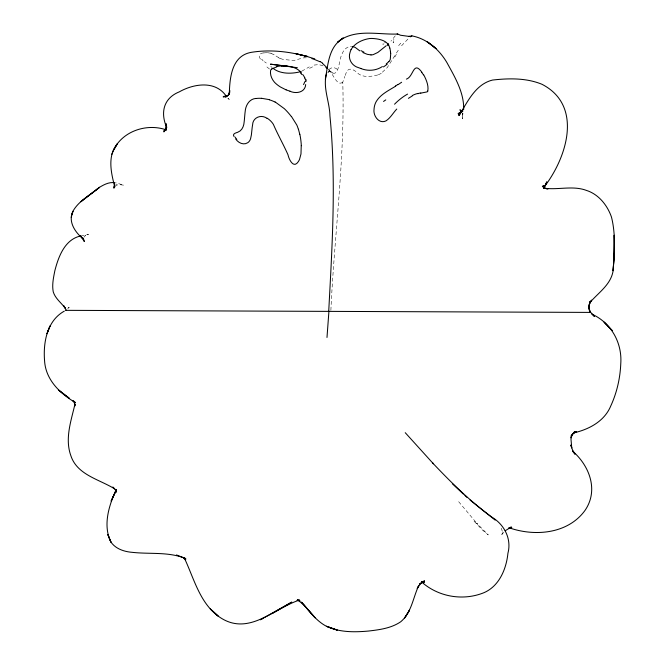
<?xml version="1.0" encoding="UTF-8"?>
<svg xmlns="http://www.w3.org/2000/svg" width="665" height="665" viewBox="0 0 665 665"><rect width="100%" height="100%" fill="white"/><g stroke="black" fill="none" stroke-linecap="round" stroke-linejoin="round"><path stroke-width="0.5" stroke-dasharray="3.33 2.49" d="M462.35 114.247L462.358 112.826M462.283 116.757L462.25 118.86L462.35 113.083L462.283 116.757L463.272 112.368M330.879 310.356C334.354 234.363 345.06 158.328 342.766 82.202L344.827 76.409M328.402 69.218C339.025 82.161 338.61 60.548 341.76 54.613C343.265 50.39 346.789 46.084 351.694 46.351M394.777 55.719L387.246 67.597L381.269 73.25M396.423 53.009L399.175 48.886M342.766 82.202C336.764 87.04 332.841 72.518 328.626 69.991M395.259 35.843L390.954 41.147M401.552 45.794L408.967 37.971M503.787 532.308L501.019 535.35L502.516 533.239L502.191 534.053L502.516 531.086L502.491 531.726L500.72 526.954M83.765 237.372L85.702 235.244L85.236 235.718L88.561 234.304L82.053 235.668M328.984 69.509C331.27 66.882 335.493 67.19 337.704 69.742M327.687 72.718L329.275 71.404L328.335 72.069L331.012 71.529L328.909 71.371L331.669 72.31L330.572 71.645L333.381 73.358M67.705 308.494L69.202 307.263L67.115 308.976M116.882 184.704L115.743 185.252L119.268 184.612L123.898 185.194L116.009 182.883M301.81 71.163L309.316 66.874M377.728 74.962C371.619 76.458 364.279 77.763 358.718 73.998C355.492 70.789 348.826 65.702 346.332 72.527A27.398 19.485 -89.7 0 0 344.861 76.425M314.096 65.087L318.843 64.58L323.365 65.935M263.548 52.876C257.438 53.001 258.519 59.451 263.24 60.922M304.495 57.822L306.407 57.83M267.338 52.676L270.081 53.134M271.362 53.524L272.999 54.222M280.414 58.487L281.528 58.911A9.85 4.721 5.9 0 0 283.215 59.418L293.839 60.532L302.168 58.129A16.143 8.537 24.6 0 1 304.487 57.813M278.818 57.764L274.113 54.838M264.421 61.712L266.324 63.034M227.763 98.287L229.25 99.434L227.879 97.979M270.755 66.409L271.91 67.373M474.07 521.161L482.391 530.005L488.268 534.918L476.597 523.089L477.595 524.22L457.304 500.072M381.286 73.266A16.559 15.046 -0.4 0 1 377.737 74.979M394.769 57.057A67.082 16.825 -69.8 0 1 396.365 54.372M398.634 45.677A72.876 31.895 -81.5 0 1 401.195 42.768M393.863 39.351A33.749 4.098 -73.4 0 1 393.73 40.332M385.742 41.912A49.651 15.129 -25.6 0 1 384.536 42.984M280.289 58.545A16.509 6.941 8.3 0 1 278.693 57.805M273.066 54.173A24.979 14.746 -19.5 0 1 274.171 54.796M270.181 53.059A16.317 8.254 -9.6 0 1 271.453 53.458M263.631 52.976A6.126 2.319 -3.2 0 1 267.247 52.793M261.486 59.243A54.58 4.913 38.7 0 1 262.675 60.033M266.898 66.941A62.784 24.613 54.7 0 1 270.963 70.291M309.616 68.379A44.588 31.014 -76.7 0 1 314.179 66.201"/><path stroke-width="1" d="M463.68 109.658C464.187 92.551 454.835 77.065 446.897 62.552C439.249 49.617 426.988 38.695 411.876 35.877L410.413 36.824M115.062 182.767C109.467 181.753 104.214 184.463 99.575 187.281C90.548 194.92 78.852 200.614 72.909 211.295C67.838 221.678 75.128 232.193 82.934 238.777L80.556 235.826M326.582 73.408C322.525 87.423 329.657 101.728 329.931 115.835C336.349 180.838 332.159 246.324 328.718 311.378M326.989 337.471L328.917 311.378M75.054 404.104L74.879 405.974L74.073 401.286L74.821 402.84L72.909 400.754L75.286 402.483C59.892 393.497 45.636 379.624 44.572 360.787C43.092 342.641 46.891 320.779 64.314 311.137M543.804 188.162L544.153 185.535L544.12 188.345L543.263 185.635L544.327 187.971L542.332 186.175L544.527 187.937L547.046 188.785M116.392 490.055L116.117 491.809L115.918 490.171M588.725 308.161L589.805 301.893L589.099 306.282L589.705 311.386M325.318 79.318C327.87 65.868 328.419 48.986 340.447 40.033C357.08 28.886 379.008 34.821 397.712 34.031L400.538 35.245L408.842 36.384M305.684 84.563C305.185 92.468 296.033 94.106 289.948 91.213M588.749 308.011L589.805 301.893M74.995 403.996C71.138 420.795 64.671 438.601 70.856 455.691C77.132 475.01 99.409 479.315 114.621 488.858L112.776 487.063L115.211 489.556L116.575 492.042L115.818 489.357M166.317 129.908C149.409 123.931 128.619 129.16 117.547 143.499C107.065 155.843 111.097 172.842 114.796 186.973L114.604 183.981L113.881 188.178L114.613 186.574M71.246 217.347L72.909 211.295L72.144 214.064M116.001 490.022C108.827 505.807 102.743 525.441 110.905 542.033C115.668 548.933 124.255 551.717 132.293 552.341C150.074 554.344 169.001 551.534 185.818 558.642L176.491 554.934M427.778 91.072C428.825 85.486 426.232 79.675 423.713 74.821M111.82 154.347L113.516 150.199L117.547 143.499L113.516 150.199M544.078 188.137L546.821 181.828L544.835 186.109C567.104 156.807 583.055 105.452 541.983 84.289C526.472 77.872 508.958 78.179 492.532 80.058C475.409 84.255 467.562 101.911 459.058 115.461L462.333 110.199L458.526 114.978L461.917 111.446L458.094 113.732L462.89 110.889M589.315 304.661L591.542 300.131L589.523 303.032C598.043 292.841 610.994 284.844 613.13 270.638C614.418 252.841 615.881 234.562 611.476 217.089C607.394 205.286 598.633 194.255 586.389 190.398C573.08 185.402 558.642 190.007 544.884 188.286L547.885 189.076M351.004 49.651C354.769 43.167 362.35 39.609 369.557 38.545A8.653 3.2 0 0 1 372.317 38.454C378.934 38.861 388.127 40.332 389.773 48.021M229.666 92.826L228.685 94.613L229.791 90.648L229.292 94.447C229.741 78.312 231.353 55.785 251.287 52.344C272.475 48.902 294.537 52.128 314.778 58.919M229.691 92.676L228.294 94.912L225.942 96.907L228.17 95.411L223.149 96.857L226.017 96.633L223.93 96.292L225.626 96.907M396.747 109.06C393.065 112.942 390.48 117.971 385.908 120.93C378.917 124.255 372.999 115.677 374.046 109.284A24.572 21.139 17 0 1 374.894 104.621L375.293 103.524A21.928 18.836 14.8 0 1 376.548 101.038C381.02 94.039 388.875 90.39 395.708 86.134M388.817 61.621L386.215 63.965M388.451 43.715L387.338 44.746M411.876 35.877L411.07 36.234M386.249 45.702L377.811 52.46L373.165 54.655A7.398 5.528 -1.8 0 1 370.995 54.904M271.677 69.027L276.84 66.791M113.998 186.724L114.53 186.341M408.418 98.345L412.317 95.926M401.643 82.244L398.069 84.646M419.432 584.202L424.503 580.786L420.737 583.363L417.204 588.492L418.626 585.848C412.982 597.885 411.502 612.748 400.746 621.75C391.269 628.242 379.59 629.755 368.452 631.052C354.345 632.315 339.524 632.448 326.44 626.28C315.933 620.802 309.134 610.761 301.478 602.116L315.144 617.802L303.772 604.842L297.554 599.813L300.056 601.027L297.031 600.312L299.591 600.054C275.235 607.702 251.079 634.235 223.689 619.622C200.506 606.97 194.579 579.448 184.097 557.503L185.776 559.722L183.424 557.694M419.349 584.269L422.383 582.224L424.453 582.008L421.71 582.124L423.929 582.731L421.527 581.709M406.406 79.118C413.713 76.708 413.214 60.232 421.909 72.277M505.167 530.786L511.352 526.988L508.858 528.176L511.776 527.694L509.166 527.694M272.908 613.113L291.777 602.099L260.348 619.772L263.215 618.25M382.375 66.55C376.024 70.781 367.978 71.321 361.004 68.578M301.095 71.554C292.151 73.965 280.322 74.364 272.783 68.113M397.088 34.015L397.712 34.031M165.676 130.182L163.848 130.806L165.618 129.85L163.864 131.886L166.441 127.414L165.76 130.382L166.184 123.748L166.716 127.547C160.198 112.585 163.524 98.171 179.317 91.853C193.972 83.557 215.809 80.249 226.499 96.525M81.122 235.859C64.904 239.068 58.47 256.59 54.846 270.746C53.483 277.621 51.895 284.786 53.233 291.794C55.212 298.485 61.222 302.741 65.22 308.161L63.599 305.634L66.375 310.339M417.795 93.723L418.568 93.532M410.804 36.301L409.756 36.409M255.975 98.437C249.25 98.877 245.56 105.502 245.169 111.595A60.798 59.734 -89.7 0 0 244.928 113.624L244.346 120.215A63.142 62.294 89.7 0 1 244.171 121.745C243.889 126.15 242.151 130.606 237.704 132.277C235.834 132.892 231.969 133.898 234.047 136.558M420.746 93.142L427.171 91.878A9.634 4.447 53.1 0 0 427.795 91.088M460.936 111.321L462.69 111.279M65.453 310.339L590.711 312.409L594.394 316.399L592 314.104M370.995 54.912L367.263 54.322L362.832 52.527M285.102 66.051C291.095 66.259 297.646 67.838 301.403 72.909M261.403 98.262L269.549 99.684M288.028 66.292L270.456 64.164L297.355 67.697M509.29 527.835C534.934 536.738 567.835 533.953 584.934 510.529C598.882 490.363 589.539 465.841 572.532 451.061L574.976 454.195L572.407 449.64L570.819 445.018L571.759 447.944L570.969 439.1L571.484 435.243L571.094 437.828L572.407 434.445L574.743 431.568L571.227 435.858L572.997 433.738L576.63 431.435L573.479 432.973C589.015 429.432 604.452 421.311 610.794 405.891C616.871 392.666 620.179 378.21 620.769 363.672C622.29 342.965 611.243 322.957 592.149 314.254M352.575 46.442L355.21 47.415L359.823 50.881M313.157 58.936L319.932 61.704M286.1 89.883L280.547 87.057A32.011 13.89 13.2 0 1 274.47 82.227C271.752 79.118 269.857 74.613 270.605 70.482A14.564 6.201 3.1 0 1 271.27 69.351A12.236 5.245 3.5 0 1 271.661 69.019M266.964 118.328C261.262 114.081 252.708 117.464 252.6 124.879A45.045 43.491 -89.5 0 0 252.143 127.83L251.486 133.989A48.479 47.29 89.5 0 1 251.32 135.228L250.638 138.461A9.834 9.626 88.2 0 1 249.841 140.44L249.092 141.495A6.525 6.359 -86.2 0 1 247.679 142.742C243.523 145.452 238.286 142.817 235.767 139.093M275.135 101.936L284.387 108.711A87.165 76.891 -48.1 0 1 291.295 116.475M421.577 581.958C437.902 596.48 461.502 600.902 481.967 593.454C498.6 587.644 506.289 569.614 507.927 553.263C511.767 538.8 504.261 524.594 491.934 517.154C470.213 501.402 451.078 482.433 432.657 462.998L433.372 463.763L405.234 432.691M322.417 63.291L327.679 68.37M325.9 67.498L326.64 68.079M495.159 520.113L470.105 500.097M463.364 494.095L452.35 483.729M464.877 495.458L467.146 497.503M460.837 110.764L459.939 109.775L461.618 111.653M81.18 236.624L84.33 241.511L83.433 238.66L83.449 239.375M291.395 116.392L296.814 125.028A47.971 42.153 -26.4 0 1 298.352 129.268M304.761 77.905L305.326 79.409M590.62 312.409L588.675 307.82L589.747 311.71M298.444 129.234L299.782 134.297M305.684 80.939L305.767 81.662M390.746 53.2L390.272 59.343A20.033 10.066 -3.7 0 1 388.875 61.629M301.237 145.677L300.979 153.972L299.524 159.425A14.63 13.549 -3.8 0 1 298.236 161.753C293.506 168.952 288.918 159.376 288.003 154.787C283.473 144.529 277.862 134.779 273.423 124.48A22.302 19.501 -22.7 0 0 271.054 121.404A21.047 18.761 -35.1 0 0 267.064 118.187M289.982 91.163A22.868 11.521 9.6 0 1 286.158 89.833M304.769 81.72A64.671 27.83 -8.5 0 1 303.548 84.588M305.958 79.476A50.39 21.488 9.2 0 1 306.075 80.989M302.725 74.497A46.425 18.662 16.6 0 1 304.819 77.913M300.447 72.909A54.746 22.726 14.8 0 1 301.794 74.472M281.47 66.084A19.069 9.776 9.4 0 1 285.094 66.035M276.665 66.641A20.598 10.249 8.9 0 1 281.362 65.918M299.84 134.272A83.89 71.222 -45.6 0 1 301.312 145.668M269.466 99.85A32.311 26.899 -13.4 0 1 275.036 102.061M255.983 98.511A28.745 27.647 -62.6 0 1 261.395 98.353M236.815 139.451A14.697 3.766 41.9 0 1 235.053 137.081M410.18 36.151A9.36 0.973 1.8 0 1 409.815 36.193M409.707 36.384A4.672 0.798 9.8 0 1 408.8 36.367M393.497 41.82A33.749 4.098 -73.4 0 1 393.381 42.552M383.281 44.048A49.651 15.129 -25.6 0 1 383.098 44.198M388.701 44.505A56.059 16.592 -25.3 0 1 387.629 45.486M363.946 52.128A23.624 8.537 13.7 0 1 361.02 50.64M394.545 104.222A74.588 51.213 -80.6 0 1 407.57 94.098M412.3 95.536A45.827 27.257 -72.5 0 1 417.828 93.441M418.601 93.383A50.183 28.138 -65.8 0 1 420.77 93.009M421.71 72.402A14.879 8.121 48.9 0 1 423.464 74.879M383.547 101.437A71.795 3.691 -35.7 0 1 385.783 99.883M397.687 84.621A56.134 17.822 -19.9 0 1 395.334 86.093M387.221 64.164A38.454 17.897 -8.3 0 1 383.431 66.891M390.438 51.488A134.197 63.99 -15.7 0 1 390.621 53.225M389.823 48.005A136.433 65.353 -12.4 0 1 390.463 51.479M351.078 49.659A53.557 25.361 0.2 0 0 350.064 52.36C347.695 58.936 351.91 65.918 358.535 67.655A27.714 13.566 5.2 0 0 361.062 68.528M320.015 61.537A24.464 23.624 51.3 0 1 322.525 63.133M311.893 58.645A16.65 8.279 24.8 0 1 312.567 58.811M614.219 235.327L614.152 256.69L614.219 235.327M614.236 253.498L613.13 270.638L614.236 253.498M48.08 330.912L46.982 333.747L50 325.983L48.08 330.912M113.175 496.705L111.122 501.102L116.3 490.122L113.175 496.705M409.457 610.262L404.702 617.885L409.457 610.262M340.139 40.274L337.413 42.394L343.223 37.93L340.139 40.274M97.19 189.101L80.789 201.744L99.575 187.281L97.19 189.101M304.678 55.76L296.033 53.782L307.679 56.508L304.678 55.76M329.308 627.286L326.44 626.28L337.23 630.112L329.308 627.286M429.715 43.616L426.996 41.579L436.057 48.587L429.715 43.616M69.035 398.069L58.852 390.272L69.035 398.069M217.987 615.923L210.323 608.932L217.987 615.923M606.314 324.412L604.044 322.109L612.29 330.63L606.314 324.412M110.905 542.033L107.888 534.668L110.905 542.033"/></g></svg>
